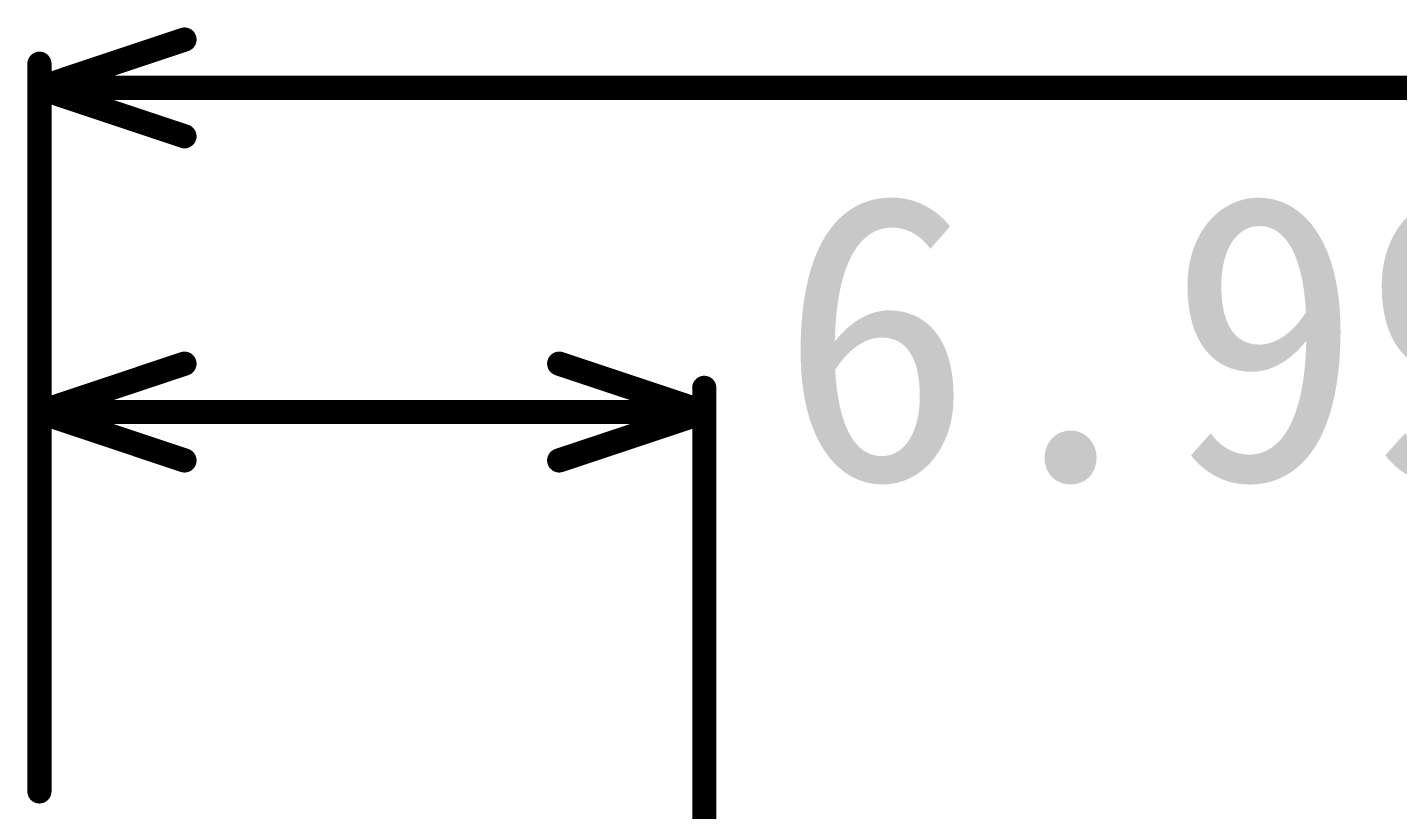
# Model space of a CAD drawing. Header units: millimetres. Extents: x 80 to 220, y 44 to 120.
# Drawn here: x 84.69 to 99.08, y 110.13 to 118.35 of the extents above; entities that cross this region are included whole.
import ezdxf

# ---------------------------------------------------------------- set-up
doc = ezdxf.new("R2010")
doc.units = ezdxf.units.MM
doc.layers.add('TopOverlay', color=2, linetype='Continuous')

msp = doc.modelspace()

# ---------------------------------------------------------------- linework, layer by layer
at = {"layer": 'TopOverlay', "const_width": 0.254}
for points in [[(84.813, 117.71), (86.337, 118.218)], [(84.813, 110.324), (84.813, 117.964)], [(84.813, 117.71), (110.288, 117.71)], [(84.813, 117.71), (86.337, 117.202)], [(84.813, 114.307), (86.337, 114.815)], [(90.274, 114.815), (91.798, 114.307)], [(84.813, 110.324), (84.813, 114.561)], [(91.798, 109.021), (91.798, 114.561)], [(84.813, 114.307), (88.305, 114.307)], [(84.813, 114.307), (86.337, 113.799)], [(88.305, 114.307), (91.798, 114.307)], [(90.274, 113.799), (91.798, 114.307)]]:
    msp.add_lwpolyline(points, dxfattribs=at)
at = {"layer": 'TopOverlay', "const_width": 0.127}
for points in [[(86.273, 118.218, 1), (86.4, 118.218, 1)], [(84.749, 117.964, 1), (84.876, 117.964, 1)], [(84.749, 117.71, 1), (84.876, 117.71, 1)], [(84.749, 117.71, 1), (84.876, 117.71, 1)], [(84.749, 117.71, 1), (84.876, 117.71, 1)], [(86.273, 117.202, 1), (86.4, 117.202, 1)], [(86.273, 114.815, 1), (86.4, 114.815, 1)], [(90.21, 114.815, 1), (90.337, 114.815, 1)], [(84.749, 114.561, 1), (84.876, 114.561, 1)], [(91.734, 114.561, 1), (91.861, 114.561, 1)], [(84.749, 114.307, 1), (84.876, 114.307, 1)], [(84.749, 114.307, 1), (84.876, 114.307, 1)], [(84.749, 114.307, 1), (84.876, 114.307, 1)], [(88.242, 114.307, 1), (88.369, 114.307, 1)], [(88.242, 114.307, 1), (88.369, 114.307, 1)], [(91.734, 114.307, 1), (91.861, 114.307, 1)], [(91.734, 114.307, 1), (91.861, 114.307, 1)], [(91.734, 114.307, 1), (91.861, 114.307, 1)], [(86.273, 113.799, 1), (86.4, 113.799, 1)], [(90.21, 113.799, 1), (90.337, 113.799, 1)], [(84.749, 110.324, 1), (84.876, 110.324, 1)], [(84.749, 110.324, 1), (84.876, 110.324, 1)]]:
    msp.add_lwpolyline(points, format="xyb", close=True, dxfattribs=at)

# ---------------------------------------------------------------- texts
at = {"layer": 'TopOverlay'}
msp.add_text('6.99 (mm)', height=3, dxfattribs=at).set_placement((92.585, 113.595))

doc.saveas('drawing.dxf')
